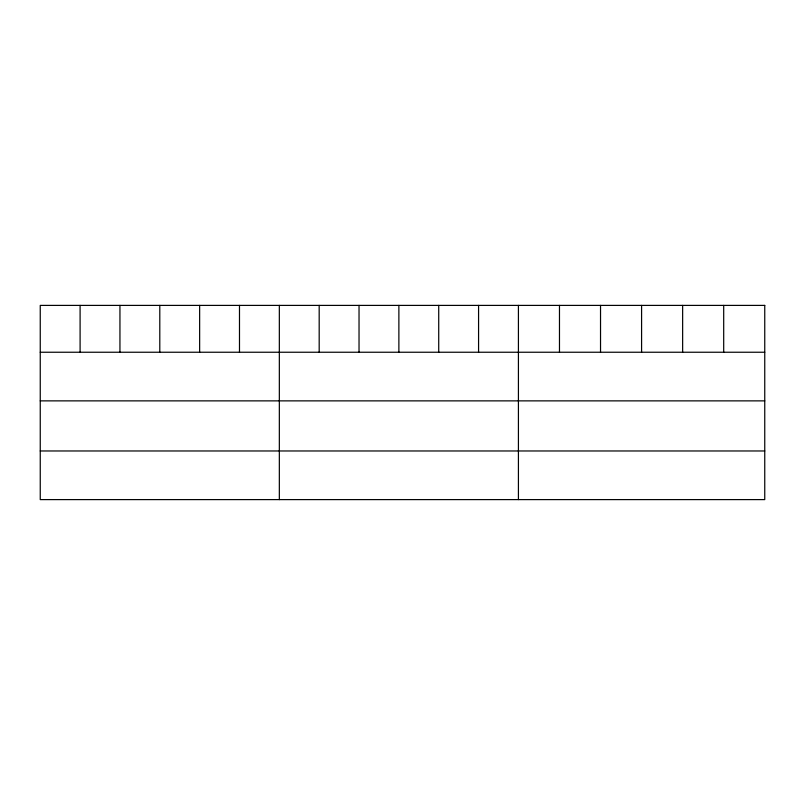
<?xml version="1.0" encoding="UTF-8"?>
<svg xmlns="http://www.w3.org/2000/svg" width="805" height="805" viewBox="0 0 805 805"><rect width="100%" height="100%" fill="white"/><g stroke="black" fill="none" stroke-linecap="round" stroke-linejoin="round"><path stroke-width="1.21" d="M40.25 352.238L764.75 352.238M40.25 400.87L764.75 400.87M40.25 450.971L764.75 450.971M723.695 305.397L723.695 352.238M682.64 305.397L682.64 352.238M641.585 305.397L641.585 352.238M600.53 305.397L600.53 352.238M559.475 305.397L559.475 352.238M518.42 305.397L518.42 499.603M478.573 305.397L478.573 352.238M438.725 305.397L438.725 352.238M398.877 305.397L398.877 352.238M359.03 305.397L359.03 352.238M319.183 305.397L319.183 352.238M279.335 305.397L279.335 499.603M239.488 305.397L239.488 352.238M199.64 305.397L199.64 352.238M159.793 305.397L159.793 352.238M119.945 305.397L119.945 352.238M80.097 305.397L80.097 352.238M764.75 305.397L40.25 305.397L40.25 499.603L764.75 499.603L764.75 305.397"/></g></svg>
